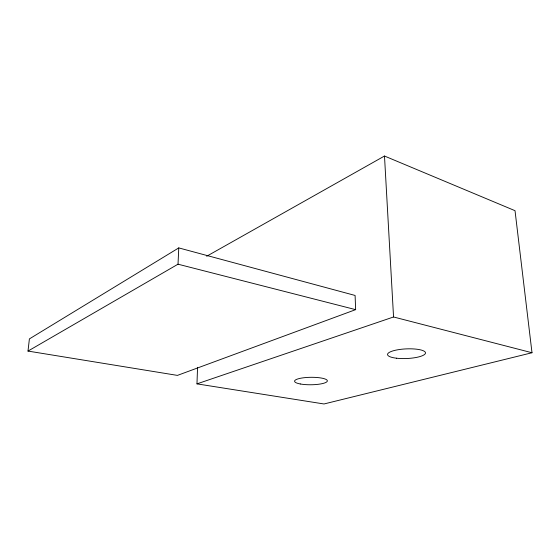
<?xml version="1.0" encoding="UTF-8"?>
<svg xmlns="http://www.w3.org/2000/svg" width="560" height="560" viewBox="0 0 560 560"><rect width="100%" height="100%" fill="white"/><g stroke="black" fill="none" stroke-linecap="round" stroke-linejoin="round"><path stroke-width="0.84" d="M206.682 256.249L384.489 156.03L515.025 210.693L532 352.744L324.002 403.97L196.973 383.866L197.554 367.311M28 351.078L178.017 264.194L178.773 247.905L355.096 295.456L355.642 309.645L177.422 375.396L28 351.078L29.393 338.905L178.773 247.905M196.973 383.866L393.554 316.981L532 352.744M178.017 264.194L355.642 309.645M384.489 156.03L393.554 316.981M300.293 383.971A16.387 3.731 -0.6 0 0 327.075 381.563A16.387 3.731 -0.6 0 0 305.55 377.566A16.387 3.731 -0.6 0 0 300.293 383.971M396.382 358.197A18.991 4.823 -2.5 0 0 425.495 353.136A18.991 4.823 -2.5 0 0 397.74 349.783A18.991 4.823 -2.5 0 0 396.382 358.197"/></g></svg>
